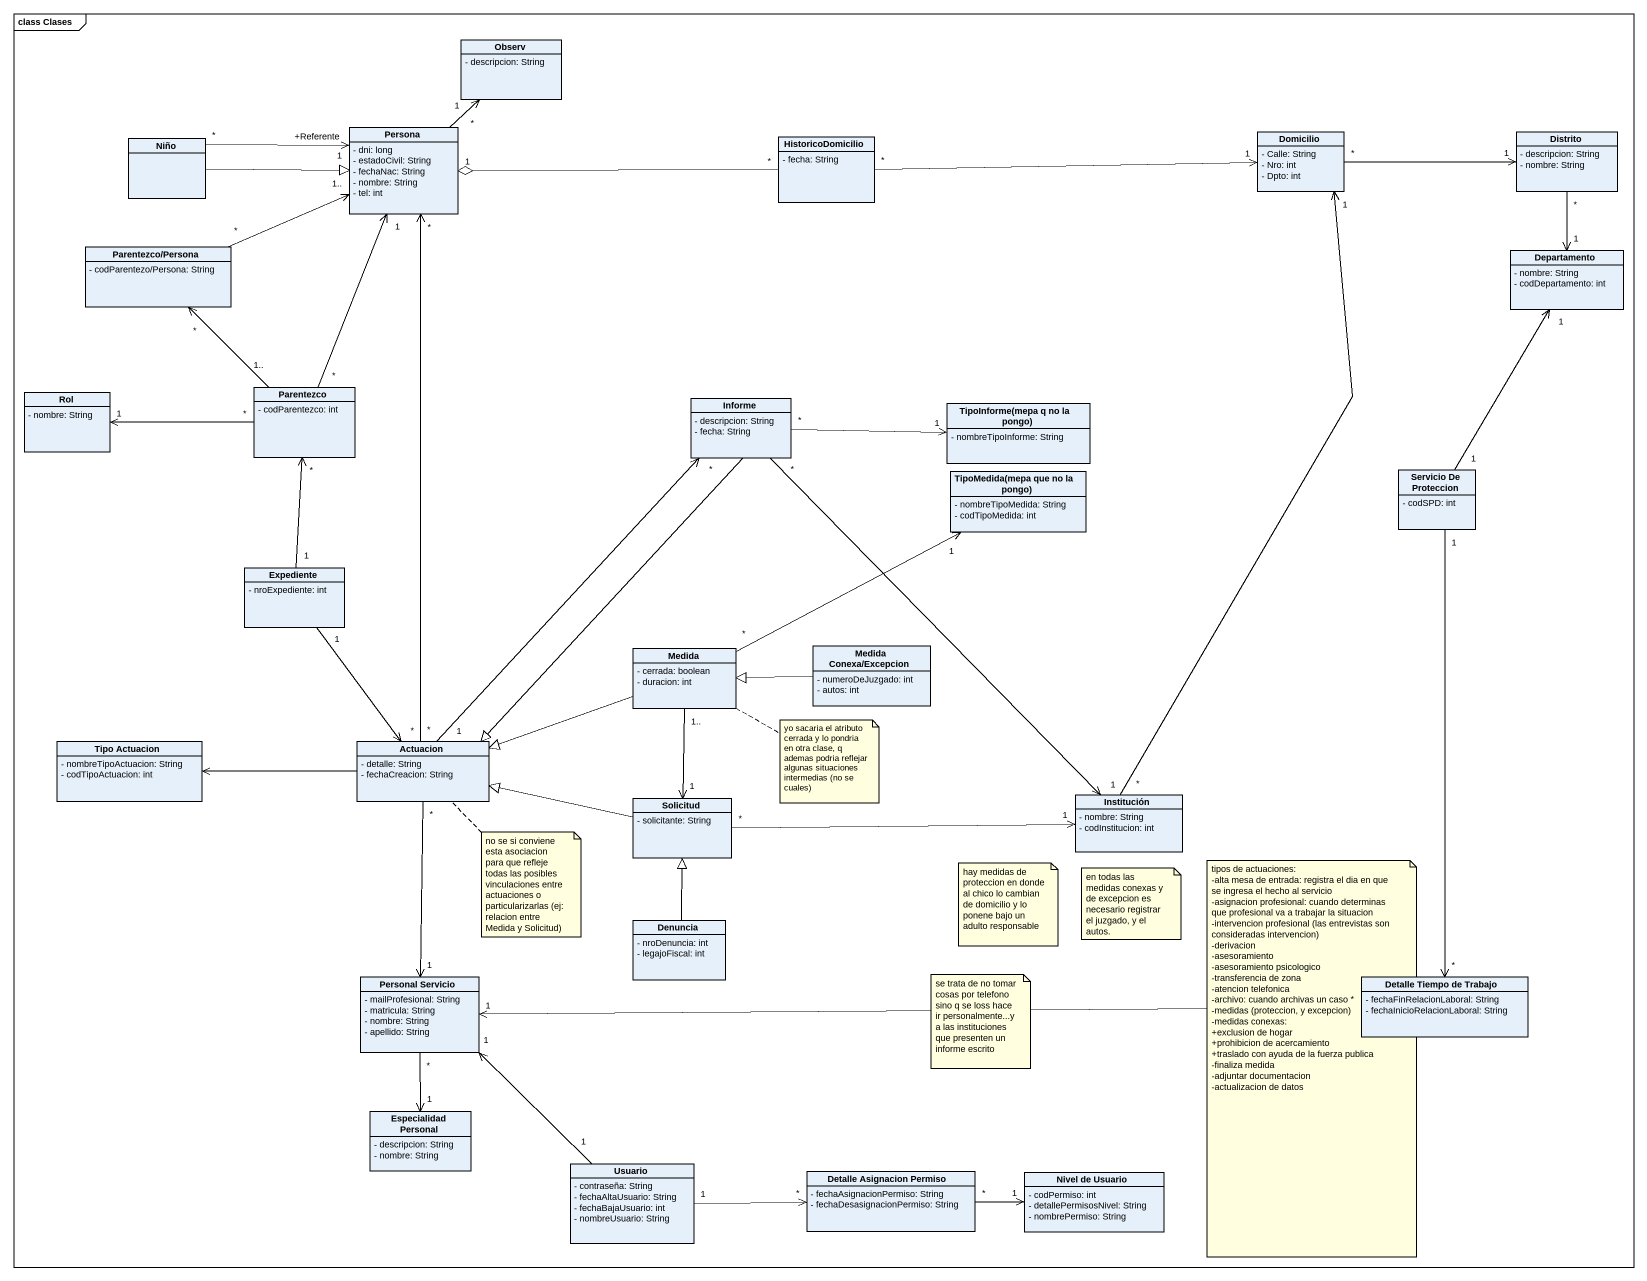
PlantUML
@startuml
mainframe class Clases
hide circle
hide empty members
skinparam classAttributeIconSize 0
class Observ {
  - descripcion: String
}
class Niño
class Persona {
  - dni: long
  - estadoCivil: String
  - fechaNac: String
  - nombre: String
  - tel: int
}
class HistoricoDomicilio {
  - fecha: String
}
class Domicilio {
  - Calle: String
  - Nro: int
  - Dpto: int
}
class Distrito {
  - descripcion: String
  - nombre: String
}
class "Parentezco/Persona" as Parentezco_Persona {
  - codParentezo/Persona: String
}
class Departamento {
  - nombre: String
  - codDepartamento: int
}
class Rol {
  - nombre: String
}
class Parentezco {
  - codParentezco: int
}
class Informe {
  - descripcion: String
  - fecha: String
}
class "TipoInforme(mepa q no la pongo)" as TipoInforme_mepa_q_no_la {
  - nombreTipoInforme: String
}
class "TipoMedida(mepa que no la pongo)" as TipoMedida_mepa_que_no_la {
  - nombreTipoMedida: String
  - codTipoMedida: int
}
class "Servicio De Proteccion" as Servicio_De_Proteccion {
  - codSPD: int
}
class Expediente {
  - nroExpediente: int
}
class Medida {
  - cerrada: boolean
  - duracion: int
}
class "Medida Conexa/Excepcion" as Medida_Conexa_Excepcion {
  - numeroDeJuzgado: int
  - autos: int
}
class "Tipo Actuacion" as Tipo_Actuacion {
  - nombreTipoActuacion: String
  - codTipoActuacion: int
}
class Actuacion {
  - detalle: String
  - fechaCreacion: String
}
class Solicitud {
  - solicitante: String
}
class Institución {
  - nombre: String
  - codInstitucion: int
}
class Denuncia {
  - nroDenuncia: int
  - legajoFiscal: int
}
class "Personal Servicio" as Personal_Servicio {
  - mailProfesional: String
  - matricula: String
  - nombre: String
  - apellido: String
}
class "Detalle Tiempo de Trabajo" as Detalle_Tiempo_de_Trabajo {
  - fechaFinRelacionLaboral: String
  - fechaInicioRelacionLaboral: String
}
class "Especialidad Personal" as Especialidad_Personal {
  - descripcion: String
  - nombre: String
}
class Usuario {
  - contraseña: String
  - fechaAltaUsuario: String
  - fechaBajaUsuario: int
  - nombreUsuario: String
}
class "Detalle Asignacion Permiso" as Detalle_Asignacion_Permiso {
  - fechaAsignacionPermiso: String
  - fechaDesasignacionPermiso: String
}
class "Nivel de Usuario" as Nivel_de_Usuario {
  - codPermiso: int
  - detallePermisosNivel: String
  - nombrePermiso: String
}
Niño -right-|> Persona
Niño "*" -right-> "+Referente\n1" Persona
Persona "1" -up-> "*" Observ
HistoricoDomicilio "*" -left-o "1" Persona
HistoricoDomicilio "*" -right-> "1" Domicilio
Domicilio "*" -right-> "1" Distrito
Distrito "*" --> "1" Departamento
Parentezco_Persona "*" -right-> "1.." Persona
Parentezco "*" -up-> "1" Persona
Parentezco "1.." -up-> "*" Parentezco_Persona
Parentezco "*" -left-> "1" Rol
Informe "*" -right-> "1" TipoInforme_mepa_q_no_la
Informe --|> Actuacion
Informe "*" --> "1" Institución
Servicio_De_Proteccion "1" -up-> "1" Departamento
Servicio_De_Proteccion "1" --> "*" Detalle_Tiempo_de_Trabajo
Expediente "1" -up-> "*" Parentezco
Expediente "1" --> "*" Actuacion
Medida "*" -right-> "1" TipoMedida_mepa_que_no_la
Medida -left-|> Actuacion
Medida "1.." --> "1" Solicitud
Medida_Conexa_Excepcion -left-|> Medida
Actuacion "*" -up-> "*" Persona
Actuacion "1" -up-> "*" Informe
Actuacion -left-> Tipo_Actuacion
Actuacion "*" --> "1" Personal_Servicio
Solicitud -left-|> Actuacion
Solicitud "*" -right-> "1" Institución
Institución "*" -up-> "1" Domicilio
Denuncia -up-|> Solicitud
Personal_Servicio "*" --> "1" Especialidad_Personal
Detalle_Tiempo_de_Trabajo "*" -left-> "1" Personal_Servicio
Usuario "1" -up-> "1" Personal_Servicio
Usuario "1" -right-> "*" Detalle_Asignacion_Permiso
Detalle_Asignacion_Permiso "*" -right-> "1" Nivel_de_Usuario
note right of Medida : yo sacaria el atributo cerrada y lo pondria en otra clase, q ademas podria reflejar algunas situaciones intermedias (no se cuales)
note bottom of Actuacion : no se si conviene esta asociacion para que refleje todas las posibles vinculaciones entre actuaciones o particularizarlas (ej: relacion entre Medida y Solicitud)
note as N3
  hay medidas de proteccion en donde al chico lo cambian de domicilio y lo ponene bajo un adulto responsable
end note
note as N4
  en todas las medidas conexas y de excepcion es necesario registrar el juzgado, y el autos.
end note
note as N5
  tipos de actuaciones:
  -alta mesa de entrada: registra el dia en que se ingresa el hecho al servicio
  -asignacion profesional: cuando determinas que profesional va a trabajar la situacion
  -intervencion profesional (las entrevistas son consideradas intervencion)
  -derivacion
  -asesoramiento
  -asesoramiento psicologico
  -transferencia de zona
  -atencion telefonica
  -archivo: cuando archivas un caso
  -medidas (proteccion, y excepcion)
  -medidas conexas:
  +exclusion de hogar
  +prohibicion de acercamiento
  +traslado con ayuda de la fuerza publica
  -finaliza medida
  -adjuntar documentacion
  -actualizacion de datos
end note
note as N6
  se trata de no tomar cosas por telefono sino q se loss hace ir personalmente...y a las instituciones que presenten un informe escrito
end note
@enduml
